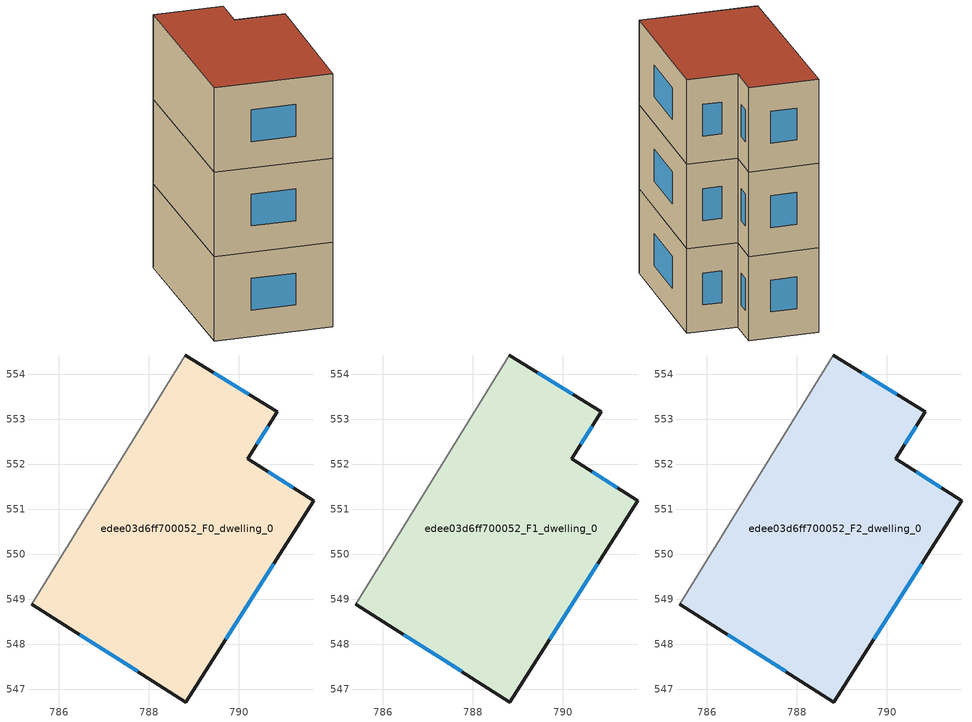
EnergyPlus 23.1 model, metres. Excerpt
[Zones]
edee03d6ff700052_F0_dwelling_0
 floor ground (EU_floor_Construction): 790.86,553.17 790.19,552.12 791.67,551.19 788.82,546.71 785.4,548.89 788.81,554.43 z0
 wall outside (EU_wall_Construction): 785.4,548.89 788.82,546.71 791.67,551.19 790.19,552.12 790.86,553.17 788.81,554.43 z0:3
 wall adiabatic (EU_wall_Construction): 788.81,554.43 785.4,548.89 z0:3
 window (EU_Window_Construction): 790.22,553.56 789.45,554.04 / 790.4,552.45 790.65,552.84 / 791.21,551.48 790.65,551.83 / 789.71,548.11 790.78,549.79 / 786.46,548.21 787.75,547.39 z0.93:2.07
edee03d6ff700052_F1_dwelling_0
 floor to edee03d6ff700052_F0_dwelling_0 (EU_floor_Construction): 790.86,553.17 790.19,552.12 791.67,551.19 788.82,546.71 785.4,548.89 788.81,554.43 z3
 wall outside (EU_wall_Construction): 785.4,548.89 788.82,546.71 791.67,551.19 790.19,552.12 790.86,553.17 788.81,554.43 z3:6
 wall adiabatic (EU_wall_Construction): 788.81,554.43 785.4,548.89 z3:6
 window (EU_Window_Construction): 790.22,553.56 789.45,554.04 / 790.4,552.45 790.65,552.84 / 791.21,551.48 790.65,551.83 / 789.71,548.11 790.78,549.79 / 786.46,548.21 787.75,547.39 z3.93:5.07
edee03d6ff700052_F2_dwelling_0
 floor to edee03d6ff700052_F1_dwelling_0 (EU_floor_Construction): 790.86,553.17 790.19,552.12 791.67,551.19 788.82,546.71 785.4,548.89 788.81,554.43 z6
 wall outside (EU_wall_Construction): 785.4,548.89 788.82,546.71 791.67,551.19 790.19,552.12 790.86,553.17 788.81,554.43 z6:9
 wall adiabatic (EU_wall_Construction): 788.81,554.43 785.4,548.89 z6:9
 window (EU_Window_Construction): 790.22,553.56 789.45,554.04 / 790.4,552.45 790.65,552.84 / 791.21,551.48 790.65,551.83 / 789.71,548.11 790.78,549.79 / 786.46,548.21 787.75,547.39 z6.93:8.07
 roof outside (EU_roof_Construction): 788.82,546.71 791.67,551.19 790.19,552.12 790.86,553.17 788.81,554.43 785.4,548.89 z9
[Building]
EU S2 Campaign: North Axis=0; Terrain=City; Solar Distribution=FullExterior
[Site:Location]
Montreal-Trudeau.Intl.AP: Latitude=45.4667; Longitude=-73.75; Time Zone=-5; Elevation=36
[SizingPeriod:WeatherFileDays]
AnnualSizingPeriod: Begin Month=1; Begin Day of Month=1; End Month=12; End Day of Month=31; Day of Week for Start Day=Monday; Use Weather File Daylight Saving Period=No; Use Weather File Rain and Snow Indicators=No
[MATERIAL]
EU_InternalMass_Material: Roughness=MediumRough; Thickness=0.1; Conductivity=1; Density=1800; Specific Heat=900; Thermal Absorptance=0.9; Solar Absorptance=0.7; Visible Absorptance=0.7
[MATERIAL:NOMASS] Roughness=MediumRough; Thermal Absorptance=0.9; Solar Absorptance=0.7; Visible Absorptance=0.7
Name | Thermal Resistance
EU_wall_NoMass; EU_floor_NoMass | 1.51479
EU_roof_NoMass | 2.84114
[WINDOWMATERIAL:SIMPLEGLAZINGSYSTEM]
EU_Window_SimpleGlazing: UFactor=3.53504; Solar Heat Gain Coefficient=0.8; Visible Transmittance=0.8
[CONSTRUCTION]
EU_wall_Construction: EU_wall_NoMass
EU_roof_Construction: EU_roof_NoMass
EU_floor_Construction: EU_floor_NoMass
EU_Window_Construction: EU_Window_SimpleGlazing
EU_InternalMass_Construction: EU_InternalMass_Material
[ZONE] Type=1; Multiplier=1; Ceiling Height=autocalculate; Floor Area=autocalculate; Part of Total Floor Area=Yes
Name | Volume
edee03d6ff700052_F0_dwelling_0 | 73.9373
edee03d6ff700052_F1_dwelling_0; edee03d6ff700052_F2_dwelling_0 | 73.9387
[INTERNALMASS] Construction=EU_InternalMass_Construction; Surface Area=24.6459
Name | Zone or ZoneList
edee03d6ff700052_F0_dwelling_0_EU_InternalMass | edee03d6ff700052_F0_dwelling_0
edee03d6ff700052_F1_dwelling_0_EU_InternalMass | edee03d6ff700052_F1_dwelling_0
edee03d6ff700052_F2_dwelling_0_EU_InternalMass | edee03d6ff700052_F2_dwelling_0
[OTHEREQUIPMENT] Fuel Type=Electricity; Design Level Calculation Method=Watts/Area; Power per Zone Floor Area=1; Fraction Latent=0; Fraction Radiant=0; Fraction Lost=0; Carbon Dioxide Generation Rate=0; EndUse Subcategory=EU_Step8_InternalGains
Name | Zone or ZoneList or Space or SpaceList | Schedule
EU_Step8_InternalGain_edee03d6ff700052_F0_dwelling_0_f000 | edee03d6ff700052_F0_dwelling_0 | EU_Step8_GainSchedule_edee03d6ff700052_F0_dwelling_0_f000
EU_Step8_InternalGain_edee03d6ff700052_F1_dwelling_0_f000 | edee03d6ff700052_F1_dwelling_0 | EU_Step8_GainSchedule_edee03d6ff700052_F1_dwelling_0_f000
EU_Step8_InternalGain_edee03d6ff700052_F2_dwelling_0_f000 | edee03d6ff700052_F2_dwelling_0 | EU_Step8_GainSchedule_edee03d6ff700052_F2_dwelling_0_f000
[ZONEVENTILATION:DESIGNFLOWRATE] Schedule=EU_AlwaysOn; Design Flow Rate Calculation Method=AirChanges/Hour; Air Changes per Hour=0.775154; Ventilation Type=Natural; Fan Pressure Rise=0; Fan Total Efficiency=1; Constant Term Coefficient=1; Temperature Term Coefficient=0; Velocity Term Coefficient=0; Velocity Squared Term Coefficient=0; Minimum Indoor Temperature=-100; Maximum Indoor Temperature=100; Delta Temperature=-100; Minimum Outdoor Temperature=-100; Maximum Outdoor Temperature=100; Maximum Wind Speed=40
Name | Zone or ZoneList or Space or SpaceList
EU_ConstantAir_edee03d6ff700052_F0_dwelling_0 | edee03d6ff700052_F0_dwelling_0
EU_ConstantAir_edee03d6ff700052_F1_dwelling_0 | edee03d6ff700052_F1_dwelling_0
EU_ConstantAir_edee03d6ff700052_F2_dwelling_0 | edee03d6ff700052_F2_dwelling_0
[HVACTEMPLATE:THERMOSTAT] Constant Heating Setpoint=20; Constant Cooling Setpoint=50
EU_HeatOnly_edee03d6ff700052_F0_dwelling_0; EU_HeatOnly_edee03d6ff700052_F1_dwelling_0; EU_HeatOnly_edee03d6ff700052_F2_dwelling_0
[HVACTEMPLATE:ZONE:IDEALLOADSAIRSYSTEM] System Availability Schedule=EU_AlwaysOn; Maximum Heating Supply Air Temperature=50; Minimum Cooling Supply Air Temperature=13; Maximum Heating Supply Air Humidity Ratio=0.0156; Minimum Cooling Supply Air Humidity Ratio=0.0077; Heating Limit=NoLimit; Cooling Limit=NoLimit; Heating Availability Schedule=EU_AlwaysOn; Cooling Availability Schedule=EU_CoolingOff; Dehumidification Control Type=ConstantSensibleHeatRatio; Cooling Sensible Heat Ratio=0.7; Dehumidification Setpoint=60; Humidification Control Type=None; Humidification Setpoint=30; Outdoor Air Method=None; Outdoor Air Flow Rate per Person=0.00944; Outdoor Air Flow Rate per Zone Floor Area=0; Outdoor Air Flow Rate per Zone=0; Demand Controlled Ventilation Type=None; Outdoor Air Economizer Type=NoEconomizer; Heat Recovery Type=None; Sensible Heat Recovery Effectiveness=0.7; Latent Heat Recovery Effectiveness=0.65
Name | Template Thermostat
edee03d6ff700052_F0_dwelling_0 | EU_HeatOnly_edee03d6ff700052_F0_dwelling_0
edee03d6ff700052_F1_dwelling_0 | EU_HeatOnly_edee03d6ff700052_F1_dwelling_0
edee03d6ff700052_F2_dwelling_0 | EU_HeatOnly_edee03d6ff700052_F2_dwelling_0
[SIZING:ZONE] Zone Cooling Design Supply Air Temperature Input Method=SupplyAirTemperature; Zone Cooling Design Supply Air Temperature=13; Zone Heating Design Supply Air Temperature Input Method=SupplyAirTemperature; Zone Heating Design Supply Air Temperature=50; Zone Cooling Design Supply Air Humidity Ratio=0.008; Zone Heating Design Supply Air Humidity Ratio=0.008; Cooling Design Air Flow Method=DesignDay; Cooling Design Air Flow Rate=0; Cooling Minimum Air Flow per Zone Floor Area=0.000762; Cooling Minimum Air Flow=0; Cooling Minimum Air Flow Fraction=0.2; Heating Design Air Flow Method=DesignDay; Heating Design Air Flow Rate=0; Heating Maximum Air Flow per Zone Floor Area=0.002032; Heating Maximum Air Flow=0.141576; Heating Maximum Air Flow Fraction=0.3; Account for Dedicated Outdoor Air System=No; Dedicated Outdoor Air System Control Strategy=NeutralSupplyAir; Dedicated Outdoor Air Low Setpoint Temperature for Design=autosize; Dedicated Outdoor Air High Setpoint Temperature for Design=autosize; Zone Load Sizing Method=Sensible Load Only No Latent Load; Zone Latent Cooling Design Supply Air Humidity Ratio Input Method=HumidityRatioDifference; Zone Cooling Design Supply Air Humidity Ratio Difference=0.005; Zone Latent Heating Design Supply Air Humidity Ratio Input Method=HumidityRatioDifference; Zone Humidification Design Supply Air Humidity Ratio Difference=0.005
edee03d6ff700052_F0_dwelling_0; edee03d6ff700052_F1_dwelling_0; edee03d6ff700052_F2_dwelling_0
[SCHEDULE:CONSTANT]
Name | Hourly Value
EU_AlwaysOn | 1
EU_CoolingOff | 0
[SCHEDULE:FILE] Column Number=1; Rows to Skip at Top=0; Number of Hours of Data=8760; Column Separator=Comma; Interpolate to Timestep=No; Minutes per Item=60; Adjust Schedule for Daylight Savings=Yes
Name | File
EU_Step8_GainSchedule_edee03d6ff700052_F0_dwelling_0_f000 | ../../schedules/edee03d6ff700052/edee03d6ff700052_F0_dwelling_0_f000_gain.csv
EU_Step8_GainSchedule_edee03d6ff700052_F1_dwelling_0_f000 | ../../schedules/edee03d6ff700052/edee03d6ff700052_F1_dwelling_0_f000_gain.csv
EU_Step8_GainSchedule_edee03d6ff700052_F2_dwelling_0_f000 | ../../schedules/edee03d6ff700052/edee03d6ff700052_F2_dwelling_0_f000_gain.csv
